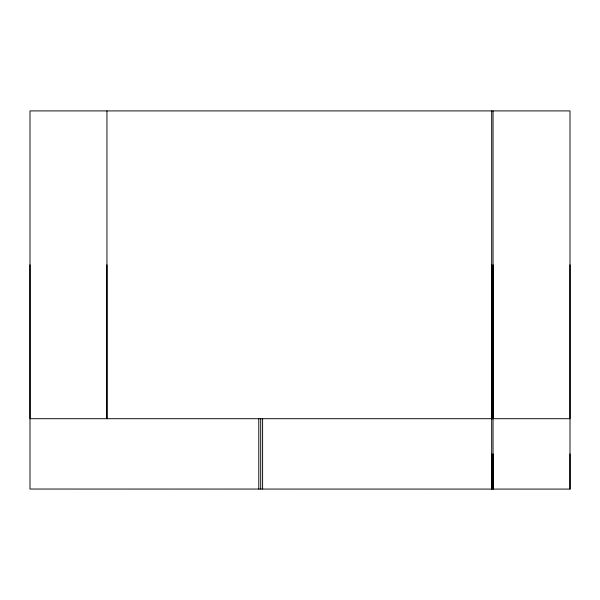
<?xml version="1.0" encoding="UTF-8"?>
<svg xmlns="http://www.w3.org/2000/svg" width="600" height="600" viewBox="0 0 600 600"><rect width="100%" height="100%" fill="white"/><g stroke="black" fill="none" stroke-linecap="round" stroke-linejoin="round"><path stroke-width="0.9" d="M30 264.81L30 418.702L570 418.702L570 264.81M106.95 264.81L106.95 418.702L106.95 110.91M491.685 453.877L491.685 489.045L491.685 110.91M491.685 418.702L491.685 264.81M493.05 453.893L493.05 489.09L493.05 110.91M493.05 418.702L493.05 264.81M570 489.09L570 110.91L30 110.91L30 489.045L570 489.09L570 453.893M262.605 418.702L262.605 489.045M260.707 418.702L260.707 489.045M258.788 418.702L258.788 489.045"/></g></svg>
